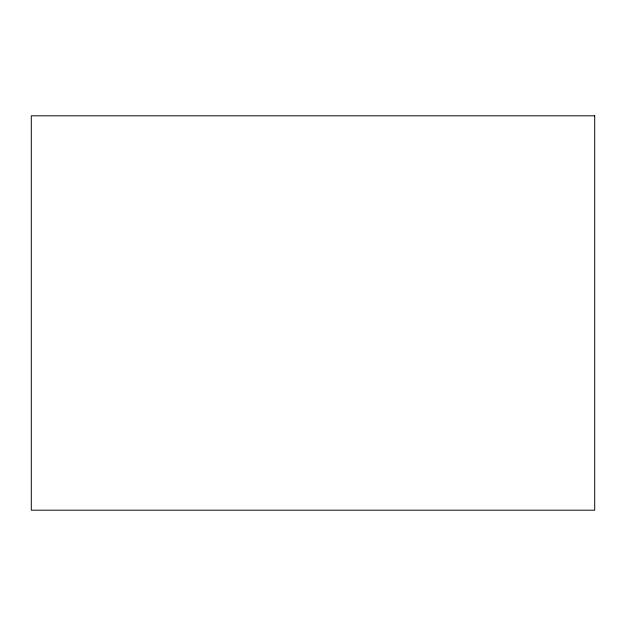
<?xml version="1.0" encoding="UTF-8"?>
<svg xmlns="http://www.w3.org/2000/svg" width="626" height="626" viewBox="0 0 626 626"><rect width="100%" height="100%" fill="white"/><g stroke="black" fill="none" stroke-linecap="round" stroke-linejoin="round"><path stroke-width="0.94" d="M594.7 115.81L31.3 115.81L31.3 510.19L594.7 510.19L594.7 115.81"/></g></svg>
